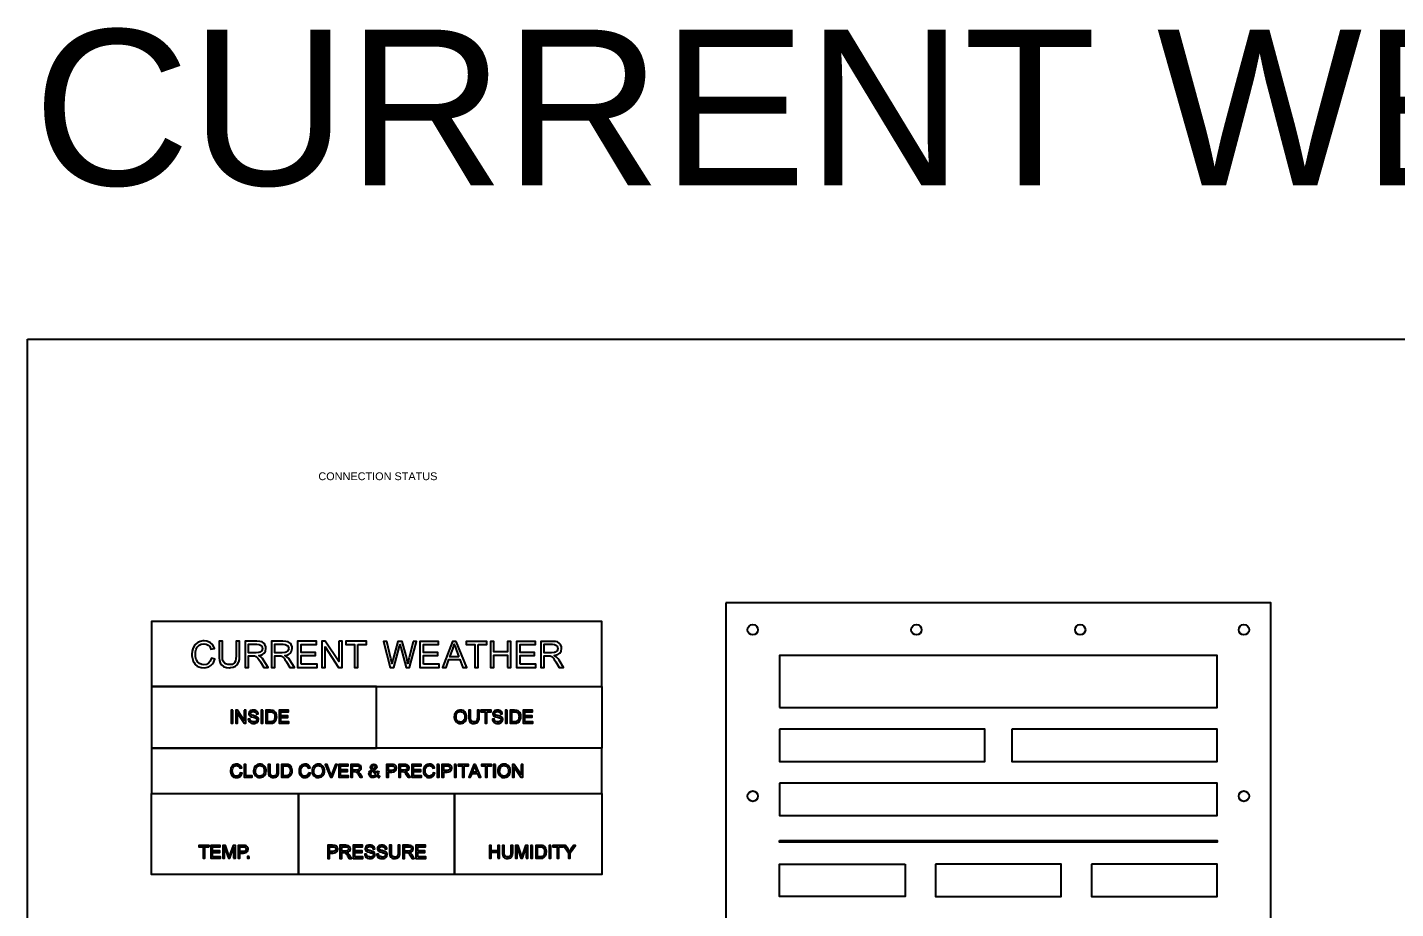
# Model space of a CAD drawing. Header units: inches. Extents: x 17799.5 to 17853.5, y 16359.4 to 16398.9.
# Drawn here: x 17799.5 to 17825.86, y 16381.87 to 16398.86 of the extents above; entities that cross this region are included whole.
import ezdxf

# ---------------------------------------------------------------- set-up
doc = ezdxf.new("R2010")
doc.units = ezdxf.units.IN
doc.header["$MEASUREMENT"] = 0
doc.layers.add('DEFAULT_LAYER', color=1, linetype='Continuous')
doc.styles.get("Standard").update_dxf_attribs({"font": 'arial.ttf'})

msp = doc.modelspace()

# ---------------------------------------------------------------- linework, layer by layer
at = {"color": 3}
msp.add_lwpolyline([(17799.502, 16392.851), (17853.48, 16392.851), (17853.48, 16359.424), (17799.502, 16359.424)], close=True, dxfattribs=at)
at = {"color": 1, "linetype": 'ByBlock'}
for points in [[(17812.958, 16387.769), (17812.958, 16364.269), (17823.458, 16364.269), (17823.458, 16387.769)], [(17813.995, 16385.751), (17822.421, 16385.751), (17822.421, 16386.751), (17813.995, 16386.751)], [(17813.995, 16385.335), (17813.995, 16384.71), (17817.948, 16384.71), (17817.948, 16385.335)], [(17818.467, 16385.335), (17818.467, 16384.71), (17822.421, 16384.71), (17822.421, 16385.335)], [(17813.995, 16384.294), (17813.995, 16383.669), (17822.421, 16383.669), (17822.421, 16384.294)], [(17816.416, 16382.732), (17816.416, 16382.107), (17813.995, 16382.107), (17813.995, 16382.732)], [(17816.997, 16382.732), (17816.997, 16382.107), (17819.418, 16382.107), (17819.418, 16382.732)], [(17820, 16382.732), (17820, 16382.107), (17822.421, 16382.107), (17822.421, 16382.732)]]:
    msp.add_lwpolyline(points, close=True, dxfattribs=at)
at = {"color": 4, "linetype": 'ByBlock'}
for points in [[(17801.891, 16386.156), (17810.567, 16386.156), (17810.567, 16387.406), (17801.891, 16387.406)], [(17801.891, 16386.156), (17801.891, 16384.968), (17806.23, 16384.968), (17806.23, 16386.156)], [(17806.23, 16386.156), (17810.567, 16386.156), (17810.567, 16384.968), (17806.23, 16384.968)], [(17801.891, 16384.968), (17801.891, 16384.093), (17810.567, 16384.093), (17810.567, 16384.968)], [(17804.728, 16384.093), (17804.728, 16382.531), (17801.891, 16382.531), (17801.891, 16384.093)], [(17807.731, 16384.093), (17807.731, 16382.531), (17804.728, 16382.531), (17804.728, 16384.093)], [(17810.567, 16384.093), (17810.567, 16382.531), (17807.731, 16382.531), (17807.731, 16384.093)]]:
    msp.add_lwpolyline(points, close=True, dxfattribs=at)
at = {"color": 2, "linetype": 'ByBlock', "flags": 128}
for points in [[(17802.755, 16386.678), (17802.743, 16386.726), (17802.738, 16386.781), (17802.743, 16386.827), (17802.755, 16386.876), (17802.774, 16386.915), (17802.809, 16386.95), (17802.852, 16386.971), (17802.905, 16386.979), (17802.945, 16386.975), (17802.988, 16386.955), (17803.017, 16386.924), (17803.039, 16386.874), (17803.105, 16386.891), (17803.093, 16386.919), (17803.068, 16386.963), (17803.033, 16386.998), (17803.006, 16387.012), (17802.961, 16387.031), (17802.907, 16387.035), (17802.883, 16387.035), (17802.833, 16387.025), (17802.786, 16387.006), (17802.767, 16386.994), (17802.73, 16386.961), (17802.701, 16386.917), (17802.687, 16386.884), (17802.675, 16386.835), (17802.67, 16386.781), (17802.673, 16386.744), (17802.681, 16386.695), (17802.697, 16386.645), (17802.708, 16386.624), (17802.736, 16386.583), (17802.776, 16386.55), (17802.802, 16386.536), (17802.85, 16386.521), (17802.905, 16386.517), (17802.949, 16386.521), (17802.996, 16386.536), (17803.037, 16386.56), (17803.068, 16386.591), (17803.095, 16386.633), (17803.114, 16386.684), (17803.048, 16386.701), (17803.044, 16386.693), (17803.025, 16386.643), (17802.994, 16386.606), (17802.953, 16386.583), (17802.901, 16386.575), (17802.862, 16386.579), (17802.815, 16386.598), (17802.784, 16386.624), (17802.757, 16386.67)], [(17803.522, 16386.738), (17803.52, 16386.697), (17803.511, 16386.645), (17803.491, 16386.61), (17803.485, 16386.604), (17803.445, 16386.583), (17803.388, 16386.577), (17803.363, 16386.579), (17803.316, 16386.594), (17803.303, 16386.602), (17803.274, 16386.641), (17803.264, 16386.678), (17803.262, 16386.738), (17803.262, 16387.027), (17803.196, 16387.027), (17803.196, 16386.738), (17803.196, 16386.709), (17803.202, 16386.655), (17803.215, 16386.612), (17803.239, 16386.573), (17803.279, 16386.542), (17803.291, 16386.536), (17803.336, 16386.521), (17803.394, 16386.517), (17803.414, 16386.519), (17803.468, 16386.528), (17803.509, 16386.546), (17803.546, 16386.575), (17803.571, 16386.618), (17803.575, 16386.633), (17803.586, 16386.678), (17803.588, 16386.738), (17803.588, 16387.027), (17803.522, 16387.027)], [(17804.097, 16386.919), (17804.078, 16386.965), (17804.064, 16386.985), (17804.023, 16387.014), (17803.979, 16387.023), (17803.921, 16387.027), (17803.699, 16387.027), (17803.699, 16386.525), (17803.765, 16386.525), (17803.765, 16386.748), (17803.843, 16386.748), (17803.88, 16386.746), (17803.909, 16386.734), (17803.942, 16386.699), (17803.959, 16386.678), (17803.992, 16386.631), (17804.058, 16386.525), (17804.14, 16386.525), (17804.053, 16386.662), (17804.033, 16386.693), (17803.998, 16386.73), (17803.959, 16386.754), (17803.977, 16386.756), (17804.029, 16386.773), (17804.066, 16386.8), (17804.091, 16386.839), (17804.099, 16386.891)], [(17804.602, 16386.919), (17804.583, 16386.965), (17804.569, 16386.985), (17804.527, 16387.014), (17804.484, 16387.023), (17804.426, 16387.027), (17804.204, 16387.027), (17804.204, 16386.525), (17804.27, 16386.525), (17804.27, 16386.748), (17804.346, 16386.748), (17804.383, 16386.746), (17804.414, 16386.734), (17804.447, 16386.699), (17804.464, 16386.678), (17804.495, 16386.631), (17804.56, 16386.525), (17804.645, 16386.525), (17804.558, 16386.662), (17804.536, 16386.693), (17804.503, 16386.73), (17804.464, 16386.754), (17804.482, 16386.756), (17804.532, 16386.773), (17804.569, 16386.8), (17804.593, 16386.839), (17804.604, 16386.891)], [(17804.775, 16386.585), (17804.775, 16386.756), (17805.051, 16386.756), (17805.051, 16386.814), (17804.775, 16386.814), (17804.775, 16386.967), (17805.07, 16386.967), (17805.07, 16387.027), (17804.709, 16387.027), (17804.709, 16386.525), (17805.082, 16386.525), (17805.082, 16386.585)], [(17805.502, 16387.027), (17805.502, 16386.635), (17805.241, 16387.027), (17805.173, 16387.027), (17805.173, 16386.525), (17805.236, 16386.525), (17805.236, 16386.919), (17805.498, 16386.525), (17805.566, 16386.525), (17805.566, 16387.027)], [(17805.871, 16386.967), (17806.036, 16386.967), (17806.036, 16387.027), (17805.64, 16387.027), (17805.64, 16386.967), (17805.805, 16386.967), (17805.805, 16386.525), (17805.871, 16386.525)], [(17806.935, 16387.026), (17806.856, 16386.706), (17806.854, 16386.695), (17806.842, 16386.644), (17806.832, 16386.596), (17806.828, 16386.619), (17806.819, 16386.668), (17806.807, 16386.72), (17806.792, 16386.774), (17806.722, 16387.026), (17806.641, 16387.026), (17806.546, 16386.689), (17806.54, 16386.664), (17806.523, 16386.596), (17806.515, 16386.648), (17806.503, 16386.697), (17806.426, 16387.026), (17806.36, 16387.026), (17806.492, 16386.525), (17806.559, 16386.525), (17806.666, 16386.906), (17806.666, 16386.915), (17806.681, 16386.966), (17806.681, 16386.962), (17806.695, 16386.906), (17806.801, 16386.525), (17806.865, 16386.525), (17807.001, 16387.026)], [(17807.132, 16386.586), (17807.132, 16386.755), (17807.407, 16386.755), (17807.407, 16386.813), (17807.132, 16386.813), (17807.132, 16386.966), (17807.425, 16386.966), (17807.425, 16387.026), (17807.065, 16387.026), (17807.065, 16386.525), (17807.438, 16386.525), (17807.438, 16386.586)], [(17807.762, 16387.026), (17807.69, 16387.026), (17807.5, 16386.525), (17807.57, 16386.525), (17807.624, 16386.677), (17807.833, 16386.677), (17807.891, 16386.525), (17807.967, 16386.525)], [(17808.188, 16386.966), (17808.354, 16386.966), (17808.354, 16387.026), (17807.957, 16387.026), (17807.957, 16386.966), (17808.122, 16386.966), (17808.122, 16386.525), (17808.188, 16386.525)], [(17808.749, 16386.525), (17808.815, 16386.525), (17808.815, 16387.026), (17808.749, 16387.026), (17808.749, 16386.822), (17808.49, 16386.822), (17808.49, 16387.026), (17808.424, 16387.026), (17808.424, 16386.525), (17808.49, 16386.525), (17808.49, 16386.761), (17808.749, 16386.761)], [(17808.993, 16386.586), (17808.993, 16386.755), (17809.27, 16386.755), (17809.27, 16386.813), (17808.993, 16386.813), (17808.993, 16386.966), (17809.289, 16386.966), (17809.289, 16387.026), (17808.927, 16387.026), (17808.927, 16386.525), (17809.299, 16386.525), (17809.299, 16386.586)], [(17809.789, 16386.919), (17809.771, 16386.964), (17809.756, 16386.985), (17809.715, 16387.014), (17809.674, 16387.022), (17809.614, 16387.026), (17809.392, 16387.026), (17809.392, 16386.525), (17809.458, 16386.525), (17809.458, 16386.749), (17809.535, 16386.749), (17809.572, 16386.745), (17809.603, 16386.733), (17809.636, 16386.699), (17809.651, 16386.679), (17809.684, 16386.629), (17809.75, 16386.525), (17809.833, 16386.525), (17809.746, 16386.662), (17809.725, 16386.691), (17809.69, 16386.728), (17809.651, 16386.753), (17809.669, 16386.757), (17809.721, 16386.774), (17809.758, 16386.801), (17809.783, 16386.84), (17809.792, 16386.89)], [(17804.031, 16386.891), (17804.018, 16386.845), (17803.979, 16386.816), (17803.963, 16386.81), (17803.907, 16386.806), (17803.765, 16386.806), (17803.765, 16386.971), (17803.924, 16386.971), (17803.965, 16386.967), (17804.006, 16386.948), (17804.016, 16386.938)], [(17804.536, 16386.891), (17804.521, 16386.845), (17804.484, 16386.816), (17804.468, 16386.81), (17804.412, 16386.806), (17804.27, 16386.806), (17804.27, 16386.971), (17804.428, 16386.971), (17804.47, 16386.967), (17804.509, 16386.948), (17804.521, 16386.938)], [(17807.812, 16386.73), (17807.642, 16386.73), (17807.698, 16386.877), (17807.713, 16386.923), (17807.725, 16386.975), (17807.727, 16386.968), (17807.742, 16386.925), (17807.76, 16386.869)], [(17809.723, 16386.89), (17809.711, 16386.844), (17809.672, 16386.815), (17809.655, 16386.811), (17809.601, 16386.805), (17809.458, 16386.805), (17809.458, 16386.971), (17809.616, 16386.971), (17809.657, 16386.966), (17809.698, 16386.948), (17809.709, 16386.937)], [(17803.955, 16385.53), (17803.946, 16385.553), (17803.936, 16385.564), (17803.913, 16385.578), (17803.91, 16385.579), (17803.889, 16385.586), (17803.858, 16385.594), (17803.856, 16385.595), (17803.825, 16385.603), (17803.808, 16385.612), (17803.799, 16385.634), (17803.799, 16385.64), (17803.812, 16385.661), (17803.828, 16385.669), (17803.856, 16385.672), (17803.879, 16385.669), (17803.9, 16385.66), (17803.909, 16385.649), (17803.917, 16385.624), (17803.949, 16385.626), (17803.946, 16385.643), (17803.936, 16385.665), (17803.925, 16385.678), (17803.904, 16385.692), (17803.882, 16385.698), (17803.855, 16385.701), (17803.833, 16385.699), (17803.809, 16385.693), (17803.795, 16385.685), (17803.777, 16385.667), (17803.772, 16385.656), (17803.767, 16385.632), (17803.767, 16385.625), (17803.775, 16385.601), (17803.781, 16385.594), (17803.802, 16385.577), (17803.821, 16385.57), (17803.85, 16385.562), (17803.876, 16385.555), (17803.895, 16385.55), (17803.896, 16385.549), (17803.918, 16385.535), (17803.924, 16385.515), (17803.917, 16385.493), (17803.916, 16385.492), (17803.896, 16385.478), (17803.889, 16385.475), (17803.862, 16385.472), (17803.848, 16385.473), (17803.824, 16385.479), (17803.817, 16385.482), (17803.799, 16385.499), (17803.795, 16385.504), (17803.788, 16385.53), (17803.757, 16385.527), (17803.761, 16385.505), (17803.771, 16385.482), (17803.785, 16385.465), (17803.807, 16385.452), (17803.812, 16385.45), (17803.836, 16385.444), (17803.864, 16385.442), (17803.888, 16385.445), (17803.912, 16385.452), (17803.928, 16385.462), (17803.945, 16385.48), (17803.951, 16385.493), (17803.956, 16385.517)], [(17807.964, 16385.59), (17807.958, 16385.615), (17807.95, 16385.638), (17807.944, 16385.65), (17807.928, 16385.67), (17807.908, 16385.684), (17807.896, 16385.691), (17807.871, 16385.699), (17807.845, 16385.701), (17807.824, 16385.7), (17807.8, 16385.693), (17807.778, 16385.682), (17807.759, 16385.667), (17807.756, 16385.663), (17807.743, 16385.645), (17807.733, 16385.623), (17807.728, 16385.597), (17807.725, 16385.569), (17807.727, 16385.555), (17807.731, 16385.53), (17807.74, 16385.506), (17807.747, 16385.494), (17807.762, 16385.475), (17807.782, 16385.46), (17807.795, 16385.452), (17807.819, 16385.445), (17807.845, 16385.442), (17807.858, 16385.443), (17807.882, 16385.448), (17807.906, 16385.458), (17807.917, 16385.465), (17807.935, 16385.482), (17807.949, 16385.503), (17807.956, 16385.52), (17807.963, 16385.545), (17807.965, 16385.571)], [(17808.66, 16385.53), (17808.65, 16385.553), (17808.641, 16385.564), (17808.618, 16385.578), (17808.614, 16385.579), (17808.593, 16385.587), (17808.562, 16385.594), (17808.56, 16385.595), (17808.528, 16385.604), (17808.513, 16385.612), (17808.503, 16385.634), (17808.503, 16385.64), (17808.517, 16385.661), (17808.532, 16385.669), (17808.56, 16385.672), (17808.583, 16385.67), (17808.604, 16385.66), (17808.613, 16385.649), (17808.621, 16385.624), (17808.652, 16385.627), (17808.65, 16385.643), (17808.641, 16385.666), (17808.63, 16385.678), (17808.608, 16385.692), (17808.586, 16385.699), (17808.559, 16385.701), (17808.537, 16385.699), (17808.513, 16385.693), (17808.499, 16385.686), (17808.481, 16385.668), (17808.476, 16385.657), (17808.471, 16385.632), (17808.472, 16385.625), (17808.48, 16385.602), (17808.485, 16385.593), (17808.506, 16385.577), (17808.525, 16385.57), (17808.555, 16385.563), (17808.58, 16385.555), (17808.599, 16385.55), (17808.601, 16385.549), (17808.622, 16385.535), (17808.628, 16385.514), (17808.622, 16385.493), (17808.621, 16385.492), (17808.6, 16385.478), (17808.592, 16385.475), (17808.566, 16385.472), (17808.553, 16385.473), (17808.528, 16385.48), (17808.521, 16385.483), (17808.503, 16385.499), (17808.5, 16385.505), (17808.493, 16385.53), (17808.461, 16385.527), (17808.464, 16385.505), (17808.475, 16385.482), (17808.49, 16385.466), (17808.512, 16385.452), (17808.517, 16385.45), (17808.54, 16385.444), (17808.568, 16385.442), (17808.592, 16385.445), (17808.617, 16385.452), (17808.632, 16385.462), (17808.649, 16385.48), (17808.655, 16385.492), (17808.661, 16385.517)], [(17803.458, 16385.697), (17803.425, 16385.697), (17803.425, 16385.447), (17803.458, 16385.447)], [(17803.681, 16385.697), (17803.681, 16385.5), (17803.55, 16385.697), (17803.516, 16385.697), (17803.516, 16385.447), (17803.548, 16385.447), (17803.548, 16385.643), (17803.679, 16385.447), (17803.713, 16385.447), (17803.713, 16385.697)], [(17804.04, 16385.697), (17804.007, 16385.697), (17804.007, 16385.447), (17804.04, 16385.447)], [(17804.304, 16385.583), (17804.302, 16385.609), (17804.295, 16385.632), (17804.295, 16385.634), (17804.283, 16385.656), (17804.266, 16385.675), (17804.253, 16385.684), (17804.229, 16385.693), (17804.213, 16385.695), (17804.184, 16385.697), (17804.098, 16385.697), (17804.098, 16385.447), (17804.189, 16385.447), (17804.204, 16385.447), (17804.229, 16385.451), (17804.236, 16385.452), (17804.259, 16385.463), (17804.263, 16385.467), (17804.281, 16385.486), (17804.288, 16385.497), (17804.298, 16385.522), (17804.303, 16385.546), (17804.305, 16385.573)], [(17804.27, 16385.549), (17804.264, 16385.525), (17804.26, 16385.514), (17804.246, 16385.493), (17804.224, 16385.48), (17804.213, 16385.478), (17804.185, 16385.476), (17804.131, 16385.476), (17804.131, 16385.667), (17804.184, 16385.667), (17804.205, 16385.666), (17804.227, 16385.662), (17804.24, 16385.654), (17804.258, 16385.634), (17804.262, 16385.626), (17804.269, 16385.603), (17804.271, 16385.574)], [(17804.384, 16385.476), (17804.384, 16385.561), (17804.522, 16385.561), (17804.522, 16385.59), (17804.384, 16385.59), (17804.384, 16385.667), (17804.532, 16385.667), (17804.532, 16385.697), (17804.351, 16385.697), (17804.351, 16385.447), (17804.537, 16385.447), (17804.537, 16385.476)], [(17807.93, 16385.567), (17807.927, 16385.54), (17807.92, 16385.515), (17807.906, 16385.496), (17807.892, 16385.485), (17807.87, 16385.474), (17807.845, 16385.47), (17807.826, 16385.472), (17807.803, 16385.481), (17807.784, 16385.496), (17807.783, 16385.498), (17807.771, 16385.516), (17807.762, 16385.541), (17807.76, 16385.568), (17807.76, 16385.582), (17807.764, 16385.61), (17807.773, 16385.632), (17807.785, 16385.649), (17807.798, 16385.659), (17807.82, 16385.67), (17807.845, 16385.673), (17807.867, 16385.67), (17807.89, 16385.66), (17807.906, 16385.647), (17807.921, 16385.625), (17807.922, 16385.623), (17807.928, 16385.598), (17807.93, 16385.571)], [(17808.172, 16385.552), (17808.17, 16385.531), (17808.165, 16385.506), (17808.156, 16385.489), (17808.153, 16385.486), (17808.133, 16385.475), (17808.103, 16385.472), (17808.091, 16385.473), (17808.068, 16385.481), (17808.061, 16385.485), (17808.047, 16385.505), (17808.042, 16385.523), (17808.04, 16385.552), (17808.04, 16385.697), (17808.008, 16385.697), (17808.008, 16385.552), (17808.008, 16385.537), (17808.011, 16385.511), (17808.017, 16385.489), (17808.029, 16385.47), (17808.049, 16385.454), (17808.055, 16385.451), (17808.078, 16385.445), (17808.106, 16385.442), (17808.118, 16385.443), (17808.144, 16385.447), (17808.165, 16385.457), (17808.183, 16385.471), (17808.196, 16385.492), (17808.198, 16385.5), (17808.203, 16385.523), (17808.204, 16385.552), (17808.204, 16385.697), (17808.172, 16385.697)], [(17808.356, 16385.668), (17808.438, 16385.668), (17808.438, 16385.697), (17808.241, 16385.697), (17808.241, 16385.668), (17808.323, 16385.668), (17808.323, 16385.446), (17808.356, 16385.446)], [(17808.745, 16385.697), (17808.711, 16385.697), (17808.711, 16385.446), (17808.745, 16385.446)], [(17809.009, 16385.583), (17809.006, 16385.609), (17809, 16385.633), (17808.999, 16385.634), (17808.987, 16385.657), (17808.969, 16385.675), (17808.958, 16385.684), (17808.934, 16385.693), (17808.918, 16385.696), (17808.888, 16385.697), (17808.802, 16385.697), (17808.802, 16385.446), (17808.893, 16385.446), (17808.908, 16385.447), (17808.932, 16385.451), (17808.94, 16385.452), (17808.963, 16385.464), (17808.967, 16385.467), (17808.985, 16385.486), (17808.992, 16385.498), (17809.003, 16385.523), (17809.007, 16385.546), (17809.009, 16385.573)], [(17808.973, 16385.549), (17808.968, 16385.526), (17808.964, 16385.514), (17808.95, 16385.493), (17808.927, 16385.481), (17808.917, 16385.478), (17808.888, 16385.477), (17808.836, 16385.477), (17808.836, 16385.668), (17808.888, 16385.668), (17808.909, 16385.667), (17808.93, 16385.662), (17808.945, 16385.654), (17808.962, 16385.634), (17808.966, 16385.626), (17808.972, 16385.603), (17808.974, 16385.573)], [(17809.088, 16385.477), (17809.088, 16385.562), (17809.226, 16385.562), (17809.226, 16385.591), (17809.088, 16385.591), (17809.088, 16385.668), (17809.236, 16385.668), (17809.236, 16385.697), (17809.055, 16385.697), (17809.055, 16385.446), (17809.242, 16385.446), (17809.242, 16385.477)], [(17803.458, 16384.48), (17803.453, 16384.504), (17803.449, 16384.532), (17803.451, 16384.554), (17803.458, 16384.579), (17803.467, 16384.599), (17803.485, 16384.617), (17803.506, 16384.628), (17803.533, 16384.631), (17803.553, 16384.628), (17803.575, 16384.619), (17803.589, 16384.602), (17803.6, 16384.579), (17803.632, 16384.586), (17803.627, 16384.601), (17803.614, 16384.622), (17803.596, 16384.64), (17803.584, 16384.647), (17803.56, 16384.656), (17803.533, 16384.658), (17803.521, 16384.658), (17803.496, 16384.655), (17803.472, 16384.644), (17803.463, 16384.638), (17803.445, 16384.62), (17803.431, 16384.599), (17803.424, 16384.583), (17803.419, 16384.559), (17803.415, 16384.531), (17803.417, 16384.515), (17803.42, 16384.488), (17803.429, 16384.464), (17803.435, 16384.453), (17803.449, 16384.432), (17803.467, 16384.416), (17803.481, 16384.409), (17803.505, 16384.403), (17803.533, 16384.4), (17803.555, 16384.402), (17803.578, 16384.409), (17803.6, 16384.421), (17803.614, 16384.437), (17803.628, 16384.457), (17803.637, 16384.484), (17803.603, 16384.493), (17803.603, 16384.488), (17803.593, 16384.463), (17803.578, 16384.445), (17803.557, 16384.432), (17803.53, 16384.428), (17803.512, 16384.43), (17803.489, 16384.441), (17803.472, 16384.453), (17803.46, 16384.475)], [(17803.709, 16384.434), (17803.709, 16384.655), (17803.677, 16384.655), (17803.677, 16384.405), (17803.833, 16384.405), (17803.833, 16384.434)], [(17804.1, 16384.549), (17804.094, 16384.574), (17804.086, 16384.597), (17804.08, 16384.608), (17804.064, 16384.628), (17804.044, 16384.642), (17804.032, 16384.649), (17804.007, 16384.656), (17803.982, 16384.66), (17803.96, 16384.658), (17803.935, 16384.651), (17803.913, 16384.64), (17803.895, 16384.624), (17803.892, 16384.62), (17803.879, 16384.602), (17803.869, 16384.579), (17803.863, 16384.554), (17803.861, 16384.527), (17803.861, 16384.513), (17803.867, 16384.488), (17803.876, 16384.464), (17803.881, 16384.453), (17803.897, 16384.434), (17803.919, 16384.418), (17803.931, 16384.41), (17803.955, 16384.403), (17803.982, 16384.4), (17803.994, 16384.402), (17804.017, 16384.405), (17804.043, 16384.416), (17804.053, 16384.423), (17804.071, 16384.439), (17804.086, 16384.461), (17804.093, 16384.479), (17804.098, 16384.502), (17804.1, 16384.529)], [(17804.308, 16384.511), (17804.306, 16384.489), (17804.301, 16384.464), (17804.292, 16384.446), (17804.288, 16384.443), (17804.268, 16384.434), (17804.24, 16384.43), (17804.227, 16384.43), (17804.204, 16384.439), (17804.199, 16384.443), (17804.182, 16384.463), (17804.179, 16384.48), (17804.177, 16384.511), (17804.177, 16384.655), (17804.143, 16384.655), (17804.143, 16384.511), (17804.145, 16384.495), (17804.147, 16384.468), (17804.154, 16384.448), (17804.164, 16384.428), (17804.186, 16384.412), (17804.191, 16384.409), (17804.215, 16384.402), (17804.243, 16384.4), (17804.254, 16384.4), (17804.279, 16384.405), (17804.301, 16384.414), (17804.319, 16384.428), (17804.331, 16384.45), (17804.335, 16384.457), (17804.338, 16384.48), (17804.34, 16384.511), (17804.34, 16384.655), (17804.308, 16384.655)], [(17804.602, 16384.542), (17804.598, 16384.567), (17804.593, 16384.59), (17804.591, 16384.592), (17804.58, 16384.615), (17804.563, 16384.633), (17804.55, 16384.642), (17804.527, 16384.651), (17804.51, 16384.653), (17804.482, 16384.655), (17804.396, 16384.655), (17804.396, 16384.405), (17804.485, 16384.405), (17804.501, 16384.405), (17804.525, 16384.409), (17804.532, 16384.41), (17804.555, 16384.421), (17804.561, 16384.425), (17804.579, 16384.445), (17804.586, 16384.455), (17804.595, 16384.48), (17804.6, 16384.504), (17804.602, 16384.531)], [(17804.946, 16384.601), (17804.934, 16384.622), (17804.916, 16384.64), (17804.903, 16384.647), (17804.88, 16384.656), (17804.853, 16384.658), (17804.84, 16384.658), (17804.815, 16384.655), (17804.792, 16384.644), (17804.783, 16384.638), (17804.765, 16384.62), (17804.751, 16384.599), (17804.744, 16384.583), (17804.736, 16384.559), (17804.735, 16384.531), (17804.736, 16384.515), (17804.74, 16384.488), (17804.749, 16384.464), (17804.752, 16384.453), (17804.769, 16384.432), (17804.787, 16384.416), (17804.801, 16384.409), (17804.824, 16384.403), (17804.853, 16384.4), (17804.873, 16384.402), (17804.898, 16384.409), (17804.919, 16384.421), (17804.934, 16384.437), (17804.946, 16384.457), (17804.955, 16384.484), (17804.923, 16384.493), (17804.921, 16384.488), (17804.912, 16384.463), (17804.896, 16384.445), (17804.874, 16384.432), (17804.849, 16384.428), (17804.831, 16384.43), (17804.806, 16384.441), (17804.792, 16384.453), (17804.778, 16384.475), (17804.778, 16384.48), (17804.771, 16384.504), (17804.769, 16384.532), (17804.771, 16384.554), (17804.778, 16384.579), (17804.787, 16384.599), (17804.805, 16384.617), (17804.826, 16384.628), (17804.853, 16384.631), (17804.873, 16384.628), (17804.894, 16384.619), (17804.907, 16384.602), (17804.919, 16384.579), (17804.951, 16384.586)], [(17805.224, 16384.549), (17805.221, 16384.574), (17805.212, 16384.597), (17805.204, 16384.608), (17805.188, 16384.628), (17805.168, 16384.642), (17805.156, 16384.649), (17805.133, 16384.656), (17805.106, 16384.66), (17805.084, 16384.658), (17805.061, 16384.651), (17805.039, 16384.64), (17805.02, 16384.624), (17805.018, 16384.62), (17805.004, 16384.602), (17804.995, 16384.579), (17804.989, 16384.554), (17804.987, 16384.527), (17804.987, 16384.513), (17804.991, 16384.488), (17805, 16384.464), (17805.007, 16384.453), (17805.023, 16384.434), (17805.043, 16384.418), (17805.056, 16384.41), (17805.081, 16384.403), (17805.106, 16384.4), (17805.118, 16384.402), (17805.143, 16384.405), (17805.167, 16384.416), (17805.177, 16384.423), (17805.195, 16384.439), (17805.21, 16384.461), (17805.217, 16384.479), (17805.224, 16384.502), (17805.226, 16384.529)], [(17805.369, 16384.473), (17805.364, 16384.457), (17805.357, 16384.432), (17805.351, 16384.448), (17805.344, 16384.473), (17805.278, 16384.655), (17805.242, 16384.655), (17805.339, 16384.405), (17805.373, 16384.405), (17805.472, 16384.655), (17805.437, 16384.655)], [(17805.534, 16384.434), (17805.534, 16384.52), (17805.672, 16384.52), (17805.672, 16384.549), (17805.534, 16384.549), (17805.534, 16384.626), (17805.683, 16384.626), (17805.683, 16384.655), (17805.502, 16384.655), (17805.502, 16384.405), (17805.688, 16384.405), (17805.688, 16384.434)], [(17805.932, 16384.601), (17805.923, 16384.624), (17805.916, 16384.635), (17805.896, 16384.647), (17805.875, 16384.653), (17805.844, 16384.655), (17805.735, 16384.655), (17805.735, 16384.405), (17805.767, 16384.405), (17805.767, 16384.516), (17805.805, 16384.516), (17805.825, 16384.515), (17805.839, 16384.507), (17805.857, 16384.491), (17805.864, 16384.48), (17805.88, 16384.457), (17805.913, 16384.405), (17805.954, 16384.405), (17805.911, 16384.473), (17805.9, 16384.488), (17805.884, 16384.506), (17805.864, 16384.518), (17805.873, 16384.52), (17805.898, 16384.529), (17805.916, 16384.542), (17805.93, 16384.561), (17805.934, 16384.586)], [(17806.231, 16384.488), (17806.24, 16384.511), (17806.242, 16384.522), (17806.274, 16384.516), (17806.265, 16384.489), (17806.254, 16384.466), (17806.252, 16384.461), (17806.268, 16384.441), (17806.288, 16384.425), (17806.29, 16384.423), (17806.27, 16384.398), (17806.252, 16384.414), (17806.233, 16384.434), (17806.213, 16384.416), (17806.198, 16384.409), (17806.175, 16384.402), (17806.161, 16384.4), (17806.134, 16384.403), (17806.112, 16384.414), (17806.1, 16384.427), (17806.086, 16384.448), (17806.08, 16384.473), (17806.086, 16384.498), (17806.096, 16384.516), (17806.112, 16384.532), (17806.136, 16384.547), (17806.141, 16384.549), (17806.123, 16384.57), (17806.118, 16384.579), (17806.112, 16384.602), (17806.118, 16384.628), (17806.13, 16384.642), (17806.15, 16384.655), (17806.175, 16384.66), (17806.2, 16384.655), (17806.216, 16384.644), (17806.229, 16384.622), (17806.233, 16384.606), (17806.229, 16384.585), (17806.215, 16384.567), (17806.193, 16384.549), (17806.186, 16384.545)], [(17806.605, 16384.617), (17806.604, 16384.622), (17806.586, 16384.64), (17806.58, 16384.644), (17806.555, 16384.653), (17806.545, 16384.655), (17806.518, 16384.655), (17806.423, 16384.655), (17806.423, 16384.405), (17806.457, 16384.405), (17806.457, 16384.506), (17806.519, 16384.506), (17806.523, 16384.506), (17806.554, 16384.509), (17806.577, 16384.516), (17806.593, 16384.529), (17806.598, 16384.534), (17806.609, 16384.558), (17806.613, 16384.583), (17806.613, 16384.592)], [(17806.855, 16384.601), (17806.846, 16384.624), (17806.839, 16384.635), (17806.817, 16384.647), (17806.796, 16384.653), (17806.767, 16384.655), (17806.656, 16384.655), (17806.656, 16384.405), (17806.69, 16384.405), (17806.69, 16384.516), (17806.727, 16384.516), (17806.745, 16384.515), (17806.762, 16384.507), (17806.778, 16384.491), (17806.787, 16384.48), (17806.801, 16384.457), (17806.835, 16384.405), (17806.876, 16384.405), (17806.833, 16384.473), (17806.822, 16384.488), (17806.806, 16384.506), (17806.785, 16384.518), (17806.796, 16384.52), (17806.821, 16384.529), (17806.839, 16384.541), (17806.851, 16384.561), (17806.856, 16384.586)], [(17806.941, 16384.434), (17806.941, 16384.52), (17807.081, 16384.52), (17807.081, 16384.549), (17806.941, 16384.549), (17806.941, 16384.626), (17807.09, 16384.626), (17807.09, 16384.655), (17806.909, 16384.655), (17806.909, 16384.405), (17807.095, 16384.405), (17807.095, 16384.434)], [(17807.342, 16384.601), (17807.33, 16384.622), (17807.312, 16384.64), (17807.299, 16384.647), (17807.276, 16384.656), (17807.249, 16384.66), (17807.237, 16384.658), (17807.212, 16384.655), (17807.188, 16384.644), (17807.179, 16384.638), (17807.16, 16384.622), (17807.145, 16384.601), (17807.14, 16384.583), (17807.133, 16384.559), (17807.131, 16384.531), (17807.133, 16384.515), (17807.136, 16384.488), (17807.145, 16384.464), (17807.149, 16384.453), (17807.165, 16384.432), (17807.183, 16384.418), (17807.197, 16384.409), (17807.22, 16384.403), (17807.249, 16384.4), (17807.269, 16384.402), (17807.294, 16384.409), (17807.316, 16384.421), (17807.33, 16384.437), (17807.342, 16384.457), (17807.351, 16384.484), (17807.319, 16384.493), (17807.317, 16384.488), (17807.308, 16384.462), (17807.292, 16384.445), (17807.271, 16384.432), (17807.246, 16384.428), (17807.228, 16384.43), (17807.203, 16384.441), (17807.188, 16384.453), (17807.174, 16384.477), (17807.172, 16384.48), (17807.167, 16384.504), (17807.165, 16384.532), (17807.167, 16384.554), (17807.174, 16384.579), (17807.183, 16384.599), (17807.201, 16384.617), (17807.222, 16384.628), (17807.249, 16384.631), (17807.269, 16384.629), (17807.29, 16384.619), (17807.303, 16384.604), (17807.316, 16384.579), (17807.348, 16384.586)], [(17807.432, 16384.655), (17807.398, 16384.655), (17807.398, 16384.405), (17807.432, 16384.405)], [(17807.672, 16384.617), (17807.67, 16384.622), (17807.653, 16384.64), (17807.647, 16384.644), (17807.622, 16384.653), (17807.613, 16384.655), (17807.584, 16384.655), (17807.489, 16384.655), (17807.489, 16384.405), (17807.524, 16384.405), (17807.524, 16384.506), (17807.586, 16384.506), (17807.592, 16384.506), (17807.62, 16384.509), (17807.644, 16384.516), (17807.66, 16384.529), (17807.665, 16384.534), (17807.676, 16384.558), (17807.681, 16384.583), (17807.679, 16384.592)], [(17807.762, 16384.655), (17807.728, 16384.655), (17807.728, 16384.405), (17807.762, 16384.405)], [(17807.916, 16384.626), (17807.999, 16384.626), (17807.999, 16384.655), (17807.801, 16384.655), (17807.801, 16384.626), (17807.884, 16384.626), (17807.884, 16384.405), (17807.916, 16384.405)], [(17808.137, 16384.655), (17808.101, 16384.655), (17808.006, 16384.405), (17808.04, 16384.405), (17808.069, 16384.48), (17808.173, 16384.48), (17808.201, 16384.405), (17808.239, 16384.405)], [(17808.363, 16384.626), (17808.445, 16384.626), (17808.445, 16384.655), (17808.248, 16384.655), (17808.248, 16384.626), (17808.328, 16384.626), (17808.328, 16384.405), (17808.363, 16384.405)], [(17808.519, 16384.655), (17808.484, 16384.655), (17808.484, 16384.405), (17808.519, 16384.405)], [(17808.804, 16384.549), (17808.8, 16384.574), (17808.791, 16384.597), (17808.784, 16384.608), (17808.768, 16384.628), (17808.748, 16384.642), (17808.735, 16384.649), (17808.712, 16384.656), (17808.685, 16384.66), (17808.664, 16384.658), (17808.641, 16384.651), (17808.619, 16384.64), (17808.599, 16384.624), (17808.597, 16384.62), (17808.583, 16384.602), (17808.574, 16384.579), (17808.567, 16384.554), (17808.565, 16384.527), (17808.567, 16384.513), (17808.571, 16384.488), (17808.58, 16384.464), (17808.587, 16384.453), (17808.603, 16384.434), (17808.623, 16384.418), (17808.635, 16384.41), (17808.658, 16384.403), (17808.685, 16384.4), (17808.698, 16384.402), (17808.723, 16384.405), (17808.746, 16384.416), (17808.757, 16384.423), (17808.775, 16384.439), (17808.789, 16384.461), (17808.797, 16384.479), (17808.804, 16384.502), (17808.805, 16384.529)], [(17809.012, 16384.655), (17809.012, 16384.459), (17808.881, 16384.655), (17808.847, 16384.655), (17808.847, 16384.405), (17808.879, 16384.405), (17808.879, 16384.601), (17809.01, 16384.405), (17809.044, 16384.405), (17809.044, 16384.655)], [(17804.066, 16384.525), (17804.064, 16384.497), (17804.055, 16384.473), (17804.043, 16384.455), (17804.028, 16384.443), (17804.007, 16384.432), (17803.982, 16384.428), (17803.962, 16384.43), (17803.94, 16384.439), (17803.921, 16384.455), (17803.919, 16384.455), (17803.906, 16384.475), (17803.899, 16384.498), (17803.895, 16384.525), (17803.895, 16384.54), (17803.901, 16384.567), (17803.908, 16384.59), (17803.921, 16384.606), (17803.933, 16384.617), (17803.956, 16384.628), (17803.982, 16384.631), (17804.003, 16384.628), (17804.026, 16384.619), (17804.043, 16384.604), (17804.057, 16384.583), (17804.057, 16384.581), (17804.064, 16384.556), (17804.066, 16384.529)], [(17804.566, 16384.507), (17804.561, 16384.484), (17804.557, 16384.472), (17804.543, 16384.452), (17804.521, 16384.439), (17804.51, 16384.436), (17804.482, 16384.434), (17804.428, 16384.434), (17804.428, 16384.626), (17804.48, 16384.626), (17804.501, 16384.624), (17804.523, 16384.62), (17804.537, 16384.611), (17804.555, 16384.592), (17804.559, 16384.585), (17804.566, 16384.561), (17804.568, 16384.531)], [(17805.192, 16384.525), (17805.188, 16384.497), (17805.181, 16384.473), (17805.167, 16384.455), (17805.154, 16384.443), (17805.131, 16384.432), (17805.106, 16384.428), (17805.088, 16384.43), (17805.065, 16384.439), (17805.045, 16384.455), (17805.03, 16384.475), (17805.023, 16384.498), (17805.021, 16384.525), (17805.021, 16384.54), (17805.025, 16384.567), (17805.034, 16384.59), (17805.047, 16384.606), (17805.059, 16384.617), (17805.081, 16384.628), (17805.106, 16384.631), (17805.127, 16384.628), (17805.151, 16384.619), (17805.167, 16384.604), (17805.181, 16384.583), (17805.183, 16384.581), (17805.19, 16384.556), (17805.192, 16384.529)], [(17805.9, 16384.586), (17805.893, 16384.565), (17805.873, 16384.549), (17805.866, 16384.547), (17805.839, 16384.545), (17805.767, 16384.545), (17805.767, 16384.628), (17805.846, 16384.628), (17805.868, 16384.626), (17805.887, 16384.615), (17805.893, 16384.61)], [(17806.19, 16384.436), (17806.184, 16384.434), (17806.161, 16384.427), (17806.145, 16384.43), (17806.127, 16384.445), (17806.121, 16384.452), (17806.114, 16384.475), (17806.114, 16384.477), (17806.123, 16384.5), (17806.132, 16384.511), (17806.155, 16384.529), (17806.213, 16384.459), (17806.209, 16384.453)], [(17806.195, 16384.585), (17806.191, 16384.581), (17806.17, 16384.565), (17806.155, 16384.581), (17806.147, 16384.593), (17806.145, 16384.606), (17806.152, 16384.626), (17806.173, 16384.633), (17806.193, 16384.626), (17806.2, 16384.604)], [(17806.579, 16384.568), (17806.566, 16384.549), (17806.55, 16384.54), (17806.521, 16384.536), (17806.457, 16384.536), (17806.457, 16384.626), (17806.519, 16384.626), (17806.527, 16384.626), (17806.55, 16384.622), (17806.552, 16384.622), (17806.571, 16384.608), (17806.573, 16384.606), (17806.579, 16384.581)], [(17806.822, 16384.586), (17806.815, 16384.565), (17806.796, 16384.549), (17806.788, 16384.547), (17806.76, 16384.545), (17806.69, 16384.545), (17806.69, 16384.628), (17806.769, 16384.628), (17806.788, 16384.626), (17806.81, 16384.615), (17806.813, 16384.61)], [(17807.645, 16384.568), (17807.633, 16384.549), (17807.617, 16384.54), (17807.588, 16384.536), (17807.524, 16384.536), (17807.524, 16384.626), (17807.586, 16384.626), (17807.593, 16384.626), (17807.617, 16384.622), (17807.619, 16384.622), (17807.638, 16384.608), (17807.64, 16384.606), (17807.647, 16384.581)], [(17808.162, 16384.507), (17808.077, 16384.507), (17808.104, 16384.581), (17808.112, 16384.604), (17808.119, 16384.629), (17808.119, 16384.626), (17808.126, 16384.604), (17808.137, 16384.577)], [(17808.771, 16384.525), (17808.768, 16384.497), (17808.759, 16384.473), (17808.746, 16384.455), (17808.732, 16384.443), (17808.71, 16384.432), (17808.685, 16384.428), (17808.667, 16384.43), (17808.644, 16384.439), (17808.624, 16384.455), (17808.61, 16384.475), (17808.603, 16384.498), (17808.599, 16384.525), (17808.601, 16384.54), (17808.605, 16384.568), (17808.614, 16384.59), (17808.626, 16384.606), (17808.639, 16384.617), (17808.66, 16384.628), (17808.685, 16384.631), (17808.707, 16384.628), (17808.73, 16384.619), (17808.746, 16384.604), (17808.761, 16384.583), (17808.762, 16384.581), (17808.768, 16384.556), (17808.771, 16384.529)], [(17803.004, 16383.063), (17803.004, 16383.093), (17802.806, 16383.093), (17802.806, 16383.063), (17802.888, 16383.063), (17802.888, 16382.843), (17802.921, 16382.843), (17802.921, 16383.063)], [(17803.071, 16382.872), (17803.071, 16382.958), (17803.21, 16382.958), (17803.21, 16382.987), (17803.071, 16382.987), (17803.071, 16383.063), (17803.219, 16383.063), (17803.219, 16383.093), (17803.038, 16383.093), (17803.038, 16382.843), (17803.225, 16382.843), (17803.225, 16382.872)], [(17803.476, 16382.843), (17803.509, 16382.843), (17803.509, 16383.093), (17803.464, 16383.093), (17803.404, 16382.918), (17803.398, 16382.9), (17803.391, 16382.879), (17803.387, 16382.888), (17803.379, 16382.916), (17803.32, 16383.093), (17803.27, 16383.093), (17803.27, 16382.843), (17803.301, 16382.843), (17803.301, 16383.056), (17803.374, 16382.843), (17803.404, 16382.843), (17803.476, 16383.052)], [(17803.746, 16383.055), (17803.742, 16383.061), (17803.725, 16383.079), (17803.719, 16383.083), (17803.695, 16383.091), (17803.685, 16383.092), (17803.656, 16383.093), (17803.562, 16383.093), (17803.562, 16382.843), (17803.595, 16382.843), (17803.595, 16382.944), (17803.659, 16382.944), (17803.663, 16382.944), (17803.693, 16382.947), (17803.716, 16382.955), (17803.732, 16382.967), (17803.738, 16382.973), (17803.749, 16382.995), (17803.753, 16383.021), (17803.753, 16383.03)], [(17803.718, 16383.007), (17803.705, 16382.986), (17803.688, 16382.977), (17803.66, 16382.974), (17803.595, 16382.974), (17803.595, 16383.063), (17803.659, 16383.063), (17803.666, 16383.063), (17803.69, 16383.061), (17803.69, 16383.061), (17803.711, 16383.047), (17803.713, 16383.044), (17803.719, 16383.02)], [(17805.476, 16382.995), (17805.481, 16383.022), (17805.48, 16383.031), (17805.473, 16383.056), (17805.47, 16383.061), (17805.453, 16383.081), (17805.446, 16383.084), (17805.422, 16383.091), (17805.412, 16383.093), (17805.383, 16383.094), (17805.288, 16383.094), (17805.288, 16382.842), (17805.321, 16382.842), (17805.321, 16382.945), (17805.387, 16382.945), (17805.39, 16382.945), (17805.421, 16382.948), (17805.443, 16382.955), (17805.46, 16382.967), (17805.466, 16382.974)], [(17805.444, 16383.007), (17805.433, 16382.986), (17805.415, 16382.978), (17805.387, 16382.975), (17805.321, 16382.975), (17805.321, 16383.064), (17805.387, 16383.064), (17805.393, 16383.064), (17805.418, 16383.062), (17805.438, 16383.047), (17805.44, 16383.045), (17805.446, 16383.021)], [(17805.723, 16383.04), (17805.714, 16383.063), (17805.707, 16383.073), (17805.686, 16383.087), (17805.665, 16383.092), (17805.635, 16383.094), (17805.523, 16383.094), (17805.523, 16382.842), (17805.557, 16382.842), (17805.557, 16382.954), (17805.595, 16382.954), (17805.614, 16382.953), (17805.629, 16382.946), (17805.646, 16382.93), (17805.654, 16382.919), (17805.67, 16382.894), (17805.703, 16382.842), (17805.745, 16382.842), (17805.701, 16382.91), (17805.69, 16382.925), (17805.674, 16382.945), (17805.654, 16382.956), (17805.663, 16382.959), (17805.689, 16382.967), (17805.707, 16382.98), (17805.72, 16383), (17805.724, 16383.025)], [(17805.69, 16383.025), (17805.684, 16383.002), (17805.663, 16382.987), (17805.656, 16382.985), (17805.628, 16382.983), (17805.557, 16382.983), (17805.557, 16383.067), (17805.637, 16383.067), (17805.657, 16383.064), (17805.677, 16383.055), (17805.683, 16383.049)], [(17805.811, 16382.872), (17805.811, 16382.957), (17805.95, 16382.957), (17805.95, 16382.987), (17805.811, 16382.987), (17805.811, 16383.064), (17805.96, 16383.064), (17805.96, 16383.094), (17805.778, 16383.094), (17805.778, 16382.842), (17805.965, 16382.842), (17805.965, 16382.872)], [(17806.199, 16382.925), (17806.189, 16382.949), (17806.18, 16382.961), (17806.157, 16382.975), (17806.154, 16382.976), (17806.133, 16382.983), (17806.102, 16382.991), (17806.099, 16382.992), (17806.068, 16383), (17806.051, 16383.009), (17806.042, 16383.031), (17806.042, 16383.037), (17806.056, 16383.058), (17806.071, 16383.066), (17806.1, 16383.069), (17806.123, 16383.067), (17806.143, 16383.057), (17806.153, 16383.046), (17806.161, 16383.021), (17806.193, 16383.023), (17806.19, 16383.04), (17806.18, 16383.062), (17806.169, 16383.075), (17806.148, 16383.089), (17806.125, 16383.097), (17806.099, 16383.099), (17806.076, 16383.097), (17806.051, 16383.09), (17806.038, 16383.083), (17806.02, 16383.064), (17806.014, 16383.054), (17806.01, 16383.029), (17806.01, 16383.022), (17806.018, 16382.998), (17806.024, 16382.99), (17806.045, 16382.975), (17806.064, 16382.967), (17806.094, 16382.959), (17806.12, 16382.952), (17806.138, 16382.946), (17806.14, 16382.946), (17806.162, 16382.932), (17806.168, 16382.91), (17806.161, 16382.889), (17806.161, 16382.888), (17806.139, 16382.873), (17806.132, 16382.871), (17806.106, 16382.868), (17806.091, 16382.869), (17806.066, 16382.875), (17806.06, 16382.878), (17806.042, 16382.894), (17806.039, 16382.901), (17806.031, 16382.925), (17806, 16382.923), (17806.003, 16382.901), (17806.014, 16382.878), (17806.028, 16382.861), (17806.05, 16382.847), (17806.056, 16382.845), (17806.079, 16382.84), (17806.107, 16382.838), (17806.132, 16382.84), (17806.155, 16382.847), (17806.171, 16382.857), (17806.188, 16382.875), (17806.196, 16382.888), (17806.2, 16382.914)], [(17806.433, 16382.925), (17806.425, 16382.949), (17806.415, 16382.961), (17806.391, 16382.975), (17806.388, 16382.976), (17806.368, 16382.983), (17806.336, 16382.991), (17806.333, 16382.992), (17806.303, 16383), (17806.286, 16383.009), (17806.276, 16383.031), (17806.277, 16383.037), (17806.29, 16383.058), (17806.305, 16383.066), (17806.334, 16383.069), (17806.357, 16383.067), (17806.378, 16383.057), (17806.387, 16383.046), (17806.395, 16383.021), (17806.427, 16383.023), (17806.425, 16383.04), (17806.415, 16383.062), (17806.404, 16383.075), (17806.382, 16383.089), (17806.359, 16383.097), (17806.333, 16383.099), (17806.31, 16383.097), (17806.287, 16383.09), (17806.273, 16383.083), (17806.255, 16383.064), (17806.249, 16383.054), (17806.244, 16383.029), (17806.244, 16383.022), (17806.252, 16382.998), (17806.259, 16382.99), (17806.279, 16382.975), (17806.298, 16382.967), (17806.328, 16382.959), (17806.354, 16382.952), (17806.373, 16382.946), (17806.374, 16382.946), (17806.396, 16382.932), (17806.402, 16382.91), (17806.396, 16382.889), (17806.395, 16382.888), (17806.373, 16382.873), (17806.367, 16382.871), (17806.34, 16382.868), (17806.326, 16382.869), (17806.302, 16382.875), (17806.295, 16382.878), (17806.276, 16382.894), (17806.273, 16382.901), (17806.265, 16382.925), (17806.234, 16382.923), (17806.237, 16382.901), (17806.248, 16382.878), (17806.262, 16382.861), (17806.285, 16382.847), (17806.29, 16382.845), (17806.313, 16382.84), (17806.341, 16382.838), (17806.366, 16382.84), (17806.39, 16382.847), (17806.406, 16382.857), (17806.424, 16382.875), (17806.43, 16382.888), (17806.434, 16382.914)], [(17806.645, 16382.949), (17806.645, 16382.928), (17806.639, 16382.902), (17806.63, 16382.885), (17806.627, 16382.882), (17806.606, 16382.871), (17806.577, 16382.868), (17806.565, 16382.869), (17806.541, 16382.876), (17806.535, 16382.88), (17806.52, 16382.901), (17806.515, 16382.919), (17806.514, 16382.949), (17806.514, 16383.094), (17806.48, 16383.094), (17806.48, 16382.949), (17806.481, 16382.934), (17806.484, 16382.907), (17806.49, 16382.886), (17806.503, 16382.865), (17806.522, 16382.85), (17806.528, 16382.847), (17806.552, 16382.84), (17806.581, 16382.838), (17806.591, 16382.838), (17806.618, 16382.843), (17806.639, 16382.852), (17806.657, 16382.866), (17806.67, 16382.888), (17806.673, 16382.895), (17806.677, 16382.919), (17806.679, 16382.949), (17806.679, 16383.094), (17806.645, 16383.094)], [(17806.934, 16383.04), (17806.925, 16383.063), (17806.917, 16383.073), (17806.897, 16383.087), (17806.876, 16383.092), (17806.846, 16383.094), (17806.735, 16383.094), (17806.735, 16382.842), (17806.768, 16382.842), (17806.768, 16382.954), (17806.806, 16382.954), (17806.824, 16382.953), (17806.84, 16382.946), (17806.857, 16382.93), (17806.865, 16382.919), (17806.881, 16382.894), (17806.914, 16382.842), (17806.956, 16382.842), (17806.912, 16382.91), (17806.901, 16382.925), (17806.885, 16382.945), (17806.865, 16382.956), (17806.875, 16382.959), (17806.9, 16382.967), (17806.918, 16382.98), (17806.931, 16383), (17806.936, 16383.025)], [(17806.901, 16383.025), (17806.895, 16383.002), (17806.875, 16382.987), (17806.867, 16382.985), (17806.839, 16382.983), (17806.768, 16382.983), (17806.768, 16383.067), (17806.848, 16383.067), (17806.868, 16383.064), (17806.888, 16383.055), (17806.894, 16383.049)], [(17807.022, 16382.872), (17807.022, 16382.957), (17807.161, 16382.957), (17807.161, 16382.987), (17807.022, 16382.987), (17807.022, 16383.064), (17807.171, 16383.064), (17807.171, 16383.094), (17806.988, 16383.094), (17806.988, 16382.842), (17807.176, 16382.842), (17807.176, 16382.872)], [(17808.566, 16382.843), (17808.599, 16382.843), (17808.599, 16383.093), (17808.566, 16383.093), (17808.566, 16382.99), (17808.437, 16382.99), (17808.437, 16383.093), (17808.404, 16383.093), (17808.404, 16382.843), (17808.437, 16382.843), (17808.437, 16382.961), (17808.566, 16382.961)], [(17808.819, 16382.948), (17808.818, 16382.928), (17808.813, 16382.902), (17808.803, 16382.885), (17808.8, 16382.883), (17808.779, 16382.871), (17808.751, 16382.869), (17808.738, 16382.869), (17808.715, 16382.876), (17808.71, 16382.881), (17808.695, 16382.901), (17808.69, 16382.919), (17808.689, 16382.948), (17808.689, 16383.093), (17808.655, 16383.093), (17808.655, 16382.948), (17808.655, 16382.935), (17808.659, 16382.907), (17808.665, 16382.886), (17808.676, 16382.866), (17808.696, 16382.85), (17808.702, 16382.848), (17808.726, 16382.84), (17808.754, 16382.839), (17808.765, 16382.839), (17808.792, 16382.843), (17808.813, 16382.853), (17808.83, 16382.868), (17808.844, 16382.889), (17808.846, 16382.896), (17808.85, 16382.92), (17808.852, 16382.948), (17808.852, 16383.093), (17808.819, 16383.093)], [(17809.112, 16382.843), (17809.145, 16382.843), (17809.145, 16383.093), (17809.1, 16383.093), (17809.039, 16382.919), (17809.033, 16382.901), (17809.027, 16382.879), (17809.023, 16382.889), (17809.015, 16382.916), (17808.955, 16383.093), (17808.906, 16383.093), (17808.906, 16382.843), (17808.938, 16382.843), (17808.938, 16383.056), (17809.01, 16382.843), (17809.039, 16382.843), (17809.112, 16383.053)], [(17809.236, 16383.093), (17809.203, 16383.093), (17809.203, 16382.843), (17809.236, 16382.843)], [(17809.502, 16382.979), (17809.498, 16383.005), (17809.492, 16383.029), (17809.49, 16383.03), (17809.479, 16383.054), (17809.462, 16383.072), (17809.45, 16383.081), (17809.425, 16383.09), (17809.41, 16383.092), (17809.38, 16383.093), (17809.295, 16383.093), (17809.295, 16382.843), (17809.385, 16382.843), (17809.4, 16382.844), (17809.425, 16382.848), (17809.432, 16382.849), (17809.454, 16382.86), (17809.459, 16382.864), (17809.478, 16382.883), (17809.484, 16382.894), (17809.494, 16382.919), (17809.499, 16382.942), (17809.502, 16382.969)], [(17809.466, 16382.946), (17809.461, 16382.922), (17809.456, 16382.91), (17809.442, 16382.89), (17809.42, 16382.878), (17809.409, 16382.874), (17809.381, 16382.873), (17809.328, 16382.873), (17809.328, 16383.064), (17809.38, 16383.064), (17809.401, 16383.062), (17809.423, 16383.059), (17809.437, 16383.05), (17809.454, 16383.03), (17809.458, 16383.023), (17809.464, 16382.999), (17809.467, 16382.971)], [(17809.586, 16383.093), (17809.552, 16383.093), (17809.552, 16382.843), (17809.586, 16382.843)], [(17809.741, 16383.064), (17809.823, 16383.064), (17809.823, 16383.093), (17809.626, 16383.093), (17809.626, 16383.064), (17809.707, 16383.064), (17809.707, 16382.843), (17809.741, 16382.843)], [(17809.96, 16382.95), (17810.06, 16383.093), (17810.022, 16383.093), (17809.974, 16383.02), (17809.959, 16382.997), (17809.946, 16382.976), (17809.934, 16382.995), (17809.92, 16383.018), (17809.871, 16383.093), (17809.831, 16383.093), (17809.928, 16382.95), (17809.928, 16382.843), (17809.96, 16382.843)], [(17803.776, 16382.878), (17803.74, 16382.878), (17803.74, 16382.843), (17803.776, 16382.843)]]:
    msp.add_lwpolyline(points, close=True, dxfattribs=at)
at = {"color": 2, "linetype": 'ByBlock'}
msp.add_lwpolyline([(17813.995, 16383.184), (17822.421, 16383.184), (17822.421, 16383.154), (17813.995, 16383.154)], close=True, dxfattribs=at)
at = {"color": 1, "linetype": 'ByBlock'}
for centre in [(17813.476, 16387.25), (17816.63, 16387.25), (17819.785, 16387.25), (17822.939, 16387.25), (17813.476, 16384.041), (17822.939, 16384.041)]:
    msp.add_circle(centre, 0.1, dxfattribs=at)

# ---------------------------------------------------------------- texts
at = {"color": 2, "linetype": 'ByBlock', "insert": (17805.108, 16390.284), "char_height": 0.15, "attachment_point": 1}
msp.add_mtext_dynamic_manual_height_columns('{\\fArial|b0|i0|c0|p34;CONNECTION STATUS}', width=2.59877, gutter_width=7.5, heights=[0.377], dxfattribs=at)
at = {"layer": 'DEFAULT_LAYER', "color": 3, "linetype": 'Continuous', "insert": (17799.611, 16398.819), "char_height": 3, "attachment_point": 1}
msp.add_mtext_dynamic_manual_height_columns('CURRENT WEATHER', width=259.63072, gutter_width=1, heights=[10.846], dxfattribs=at)

doc.saveas('drawing.dxf')
